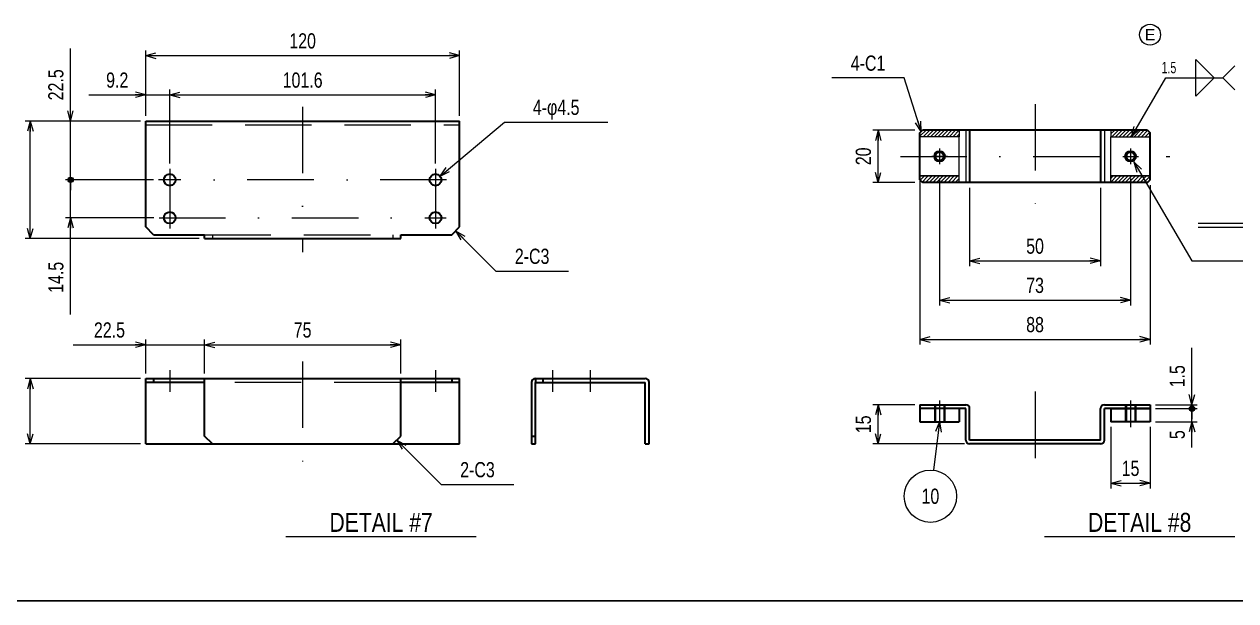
# Model space of a CAD drawing. Header units: millimetres. Extents: x 10 to 832, y 7 to 590.
# Drawn here: x 226.8 to 458.4, y 15 to 125.3 of the extents above; entities that cross this region are included whole.
import ezdxf
from ezdxf.enums import TextEntityAlignment as Align

# ---------------------------------------------------------------- set-up
doc = ezdxf.new("R2010")
doc.units = ezdxf.units.MM
for name, pattern in [('DASHDOT', [25.3, 12.7, -6.3, 0, -6.3]), ('DASHED', [19, 12.7, -6.3]), ('DIVIDE', [31.6, 12.7, -6.3, 0, -6.3, 0, -6.3])]:
    doc.linetypes.add(name, pattern=pattern)
for name, color, linetype in [('GR1_02', 7, 'Continuous'), ('GR1_05', 7, 'Continuous'), ('GR1_14', 7, 'Continuous'), ('GR1_15', 7, 'Continuous'), ('GR1_16', 7, 'Continuous'), ('図面枠B6M', 7, 'Continuous')]:
    doc.layers.add(name, color=color, linetype=linetype)
doc.styles.add('HG丸ｺﾞｼｯｸM-PRO', font='')
doc.styles.get('HG丸ｺﾞｼｯｸM-PRO').set_extended_font_data('HG丸ｺﾞｼｯｸM-PRO')
pattern_1 = [(45, (0, 0), (-0.3535534, 0.3535534), [])]

# ---------------------------------------------------------------- blocks, each defined once
blk = doc.blocks.new('BLKF023')
at = {"layer": '図面枠B6M', "color": 2, "linetype": 'Continuous', "lineweight": 25}
blk.add_line((9.5, 15), (831.5, 15), dxfattribs=at)
blk = doc.blocks.new('BLKF075')
at = {"layer": 'GR1_14', "color": 4, "linetype": 'DIVIDE', "lineweight": 13}
for p, q in [((441.5, 105), (434.5, 105)), ((434.5, 105), (434.5, 103.75)), ((442, 104.5), (442, 103.75)), ((434.5, 103.75), (442, 103.75))]:
    blk.add_line(p, q, dxfattribs=at)
blk = doc.blocks.new('BLKF076')
at = {"layer": 'GR1_14', "color": 4, "linetype": 'DIVIDE', "lineweight": 13}
for p, q in [((434.5, 95), (434.5, 96.25)), ((434.5, 96.25), (442, 96.25)), ((441.5, 95), (434.5, 95)), ((442, 95.5), (442, 96.25))]:
    blk.add_line(p, q, dxfattribs=at)
blk = doc.blocks.new('BLKF077')
at = {"layer": 'GR1_14', "color": 4, "linetype": 'DIVIDE', "lineweight": 13}
for p, q in [((398, 104.5), (398, 103.75)), ((398.5, 105), (405.5, 105)), ((405.5, 105), (405.5, 103.75)), ((405.5, 103.75), (398, 103.75))]:
    blk.add_line(p, q, dxfattribs=at)
blk = doc.blocks.new('BLKF078')
at = {"layer": 'GR1_14', "color": 4, "linetype": 'DIVIDE', "lineweight": 13}
for p, q in [((398, 95.5), (398, 96.25)), ((405.5, 96.25), (398, 96.25)), ((398.5, 95), (405.5, 95)), ((405.5, 95), (405.5, 96.25))]:
    blk.add_line(p, q, dxfattribs=at)
blk = doc.blocks.new('FXTIP_ARROW_S')
at = {"color": 0, "linetype": 'Continuous', "lineweight": -2}
for q in [(-1, 0), (-0.97, 0.26), (-0.97, -0.26)]:
    blk.add_line((0, 0), q, dxfattribs=at)
blk = doc.blocks.new('FXTIP_ARROW_E')
at = {"color": 0, "linetype": 'Continuous', "lineweight": -2}
for q in [(-1, 0), (-0.97, 0.26), (-0.97, -0.26)]:
    blk.add_line((0, 0), q, dxfattribs=at)
blk = doc.blocks.new('FXTIP_BLACKDOT_E')
at = {"color": 0, "linetype": 'Continuous', "lineweight": -2}
blk.add_line((0, 0), (-1, 0), dxfattribs=at)
at = {"color": 0, "linetype": 'Continuous', "lineweight": -2, "const_width": 0.25}
blk.add_lwpolyline([(-0.125, 0, 1), (0.125, 0, 1)], format="xyb", close=True, dxfattribs=at)
at = {"color": 0, "linetype": 'Continuous', "lineweight": -2}
blk.add_circle((0, 0), 0.25, dxfattribs=at)
blk = doc.blocks.new('BLKF079')
at = {"layer": 'GR1_16', "color": 4, "linetype": 'Continuous', "lineweight": 13}
for p, q in [((454.23, 115), (450.73, 118.5)), ((450.73, 111.5), (450.73, 118.5)), ((454.23, 115), (450.73, 111.5))]:
    blk.add_line(p, q, dxfattribs=at)
blk = doc.blocks.new('BLKF122')
at = {"layer": 'GR1_02', "color": 3, "linetype": 'Continuous', "lineweight": 35}
for p, q in [((323.75, 56.75), (323.75, 45)), ((324.5, 57.5), (345.5, 57.5)), ((324.5, 57.5), (324.5, 56.75)), ((324.5, 56.75), (345.5, 56.75)), ((324.5, 45), (324.5, 56.75)), ((326, 56.75), (326, 57.5)), ((345.5, 45), (345.5, 56.75)), ((346.25, 45), (346.25, 56.75)), ((323.75, 46.5), (324.5, 46.5)), ((323.75, 45), (324.5, 45)), ((345.5, 45), (346.25, 45))]:
    blk.add_line(p, q, dxfattribs=at)
for centre, start, end in [((324.5, 56.75), 90, 180), ((345.5, 56.75), 0, 90)]:
    blk.add_arc(centre, 0.75, start, end, dxfattribs=at)
blk = doc.blocks.new('BLKF123')
at = {"layer": 'GR1_02', "color": 3, "linetype": 'Continuous', "lineweight": 35}
for p, q in [((250, 106.76), (310, 106.76)), ((250, 86.51), (250, 106.76)), ((310, 86.51), (310, 106.76)), ((251.5, 85.01), (250, 86.51)), ((308.5, 85.01), (310, 86.51)), ((251.5, 85.01), (261.25, 85.01)), ((261.25, 84.26), (261.25, 85.01)), ((261.25, 84.26), (298.75, 84.26)), ((298.75, 84.26), (298.75, 85.01)), ((298.75, 85.01), (308.5, 85.01))]:
    blk.add_line(p, q, dxfattribs=at)
at = {"layer": 'GR1_02', "color": 4, "linetype": 'DASHED', "lineweight": 13}
for p, q in [((250, 106.01), (310, 106.01)), ((261.25, 85.01), (298.75, 85.01)), ((262.75, 85.01), (262.75, 84.26)), ((297.25, 85.01), (297.25, 84.26))]:
    blk.add_line(p, q, dxfattribs=at)
at = {"layer": 'GR1_02', "color": 3, "linetype": 'Continuous', "lineweight": 35}
for centre in [(254.6, 95.51), (305.4, 95.51), (254.6, 88.26), (305.4, 88.26)]:
    blk.add_circle(centre, 1.12, dxfattribs=at)
blk = doc.blocks.new('BLKF124')
at = {"layer": 'GR1_02', "color": 3, "linetype": 'Continuous', "lineweight": 35}
for p, q in [((250, 57.5), (310, 57.5)), ((250, 45), (250, 57.5)), ((261.25, 56.75), (250, 56.75)), ((251.5, 57.5), (251.5, 56.75)), ((261.25, 46.5), (261.25, 57.5)), ((298.75, 46.5), (298.75, 57.5)), ((310, 56.75), (298.75, 56.75)), ((308.5, 57.5), (308.5, 56.75)), ((310, 45), (310, 57.5)), ((262.75, 45), (261.25, 46.5)), ((297.25, 45), (298.75, 46.5)), ((250, 45), (310, 45)), ((262.75, 45), (297.25, 45))]:
    blk.add_line(p, q, dxfattribs=at)
at = {"layer": 'GR1_02', "color": 4, "linetype": 'DASHED', "lineweight": 13}
blk.add_line((298.75, 56.75), (261.25, 56.75), dxfattribs=at)
blk = doc.blocks.new('BLKF150')
at = {"layer": 'GR1_02', "color": 3, "linetype": 'Continuous', "lineweight": 35}
for p, q in [((398, 104.5), (398.5, 105)), ((398, 95.5), (398, 104.5)), ((441.5, 105), (398.5, 105)), ((407.5, 105), (407.5, 95)), ((432.5, 105), (432.5, 95)), ((441.5, 105), (442, 104.5)), ((442, 95.5), (442, 104.5)), ((398.5, 95), (398, 95.5)), ((441.5, 95), (398.5, 95)), ((441.5, 95), (442, 95.5))]:
    blk.add_line(p, q, dxfattribs=at)
at = {"layer": 'GR1_02', "color": 4, "linetype": 'DASHED', "lineweight": 13}
for p, q in [((406.75, 105), (406.75, 95)), ((433.25, 105), (433.25, 95))]:
    blk.add_line(p, q, dxfattribs=at)
blk = doc.blocks.new('BLKF151')
at = {"layer": 'GR1_02', "color": 4, "linetype": 'DASHED', "lineweight": 13}
for p, q in [((434.5, 103.75), (442, 103.75)), ((434.5, 96.25), (434.5, 103.75)), ((442, 96.25), (442, 103.75)), ((442, 96.25), (434.5, 96.25))]:
    blk.add_line(p, q, dxfattribs=at)
blk = doc.blocks.new('BLKF152')
at = {"layer": 'GR1_02', "color": 4, "linetype": 'DASHED', "lineweight": 13}
for p, q in [((405.5, 103.75), (398, 103.75)), ((398, 96.25), (398, 103.75)), ((405.5, 96.25), (405.5, 103.75)), ((398, 96.25), (405.5, 96.25))]:
    blk.add_line(p, q, dxfattribs=at)
blk = doc.blocks.new('BLKF149')
at = {"layer": 'GR1_02', "color": 4, "linetype": 'DASHDOT', "lineweight": 13}
for p, q in [((420, 110), (420, 90)), ((394.25, 100), (445.75, 100))]:
    blk.add_line(p, q, dxfattribs=at)
at = {"layer": 'GR1_02', "color": 3, "linetype": 'Continuous', "lineweight": 35}
blk.add_blockref('BLKF150', (0, 0), dxfattribs=at)
at = {"layer": 'GR1_02', "color": 4, "linetype": 'DASHED', "lineweight": 13}
for name in ['BLKF152', 'BLKF151']:
    blk.add_blockref(name, (0, 0), dxfattribs=at)
blk = doc.blocks.new('BLKF153')
at = {"layer": 'GR1_02', "color": 4, "linetype": 'DASHDOT', "lineweight": 13}
for p, q in [((436.75, 100), (439.75, 100)), ((438.25, 101.5), (438.25, 98.5))]:
    blk.add_line(p, q, dxfattribs=at)
at = {"layer": 'GR1_02', "color": 3, "linetype": 'Continuous', "lineweight": 35}
for radius in [1, 0.8]:
    blk.add_circle((438.25, 100), radius, dxfattribs=at)
blk = doc.blocks.new('BLKF154')
at = {"layer": 'GR1_02', "color": 4, "linetype": 'DASHDOT', "lineweight": 13}
for p, q in [((403.25, 100), (400.25, 100)), ((401.75, 101.5), (401.75, 98.5))]:
    blk.add_line(p, q, dxfattribs=at)
at = {"layer": 'GR1_02', "color": 3, "linetype": 'Continuous', "lineweight": 35}
for radius in [1, 0.8]:
    blk.add_circle((401.75, 100), radius, dxfattribs=at)
blk = doc.blocks.new('BLKF166')
at = {"layer": 'GR1_02', "color": 3, "linetype": 'Continuous', "lineweight": 35}
for p, q in [((398, 52.5), (406.75, 52.5)), ((398, 52.5), (398, 51.75)), ((406.75, 51.75), (398, 51.75)), ((406.75, 45.75), (406.75, 51.75)), ((407.5, 45.75), (407.5, 51.75)), ((432.5, 45.75), (432.5, 51.75)), ((433.25, 52.5), (442, 52.5)), ((442, 51.75), (433.25, 51.75)), ((433.25, 45.75), (433.25, 51.75)), ((442, 52.5), (442, 51.75)), ((432.5, 45.75), (407.5, 45.75)), ((432.5, 45), (407.5, 45))]:
    blk.add_line(p, q, dxfattribs=at)
for centre, start, end in [((406.75, 51.75), 0, 90), ((433.25, 51.75), 90, 180), ((407.5, 45.75), 180, 270), ((432.5, 45.75), 270, 360)]:
    blk.add_arc(centre, 0.75, start, end, dxfattribs=at)
blk = doc.blocks.new('BLKF167')
at = {"layer": 'GR1_02', "color": 3, "linetype": 'Continuous', "lineweight": 35}
for p, q in [((434.5, 51.75), (442, 51.75)), ((434.5, 51.75), (434.5, 49.25)), ((442, 51.75), (442, 49.25)), ((442, 49.25), (434.5, 49.25))]:
    blk.add_line(p, q, dxfattribs=at)
blk = doc.blocks.new('BLKF168')
at = {"layer": 'GR1_02', "color": 3, "linetype": 'Continuous', "lineweight": 35}
for p, q in [((405.5, 51.75), (398, 51.75)), ((398, 51.75), (398, 49.25)), ((405.5, 51.75), (405.5, 49.25)), ((398, 49.25), (405.5, 49.25))]:
    blk.add_line(p, q, dxfattribs=at)
blk = doc.blocks.new('BLKF165')
at = {"layer": 'GR1_02', "color": 4, "linetype": 'DASHDOT', "lineweight": 13}
for p, q in [((401.75, 53.29), (401.75, 48.22)), ((420, 55), (420, 40)), ((438.25, 53.29), (438.25, 48.22))]:
    blk.add_line(p, q, dxfattribs=at)
at = {"layer": 'GR1_02', "color": 3, "linetype": 'Continuous', "lineweight": 35}
for name in ['BLKF166', 'BLKF168', 'BLKF167']:
    blk.add_blockref(name, (0, 0), dxfattribs=at)
blk = doc.blocks.new('BLKF169')
at = {"layer": 'GR1_02', "color": 4, "linetype": 'DASHED', "lineweight": 13}
for p, q in [((437.25, 52.5), (437.25, 49.25)), ((437.45, 52.5), (437.45, 49.25)), ((439.05, 52.5), (439.05, 49.25)), ((439.25, 52.5), (439.25, 49.25))]:
    blk.add_line(p, q, dxfattribs=at)
blk = doc.blocks.new('BLKF170')
at = {"layer": 'GR1_02', "color": 4, "linetype": 'DASHED', "lineweight": 13}
for p, q in [((400.75, 52.5), (400.75, 49.25)), ((400.95, 52.5), (400.95, 49.25)), ((402.55, 52.5), (402.55, 49.25)), ((402.75, 52.5), (402.75, 49.25))]:
    blk.add_line(p, q, dxfattribs=at)
blk = doc.blocks.new('BLKF164')
at = {"layer": 'GR1_02', "color": 3, "linetype": 'DASHDOT', "lineweight": 13}
blk.add_blockref('BLKF165', (0, 0), dxfattribs=at)
at = {"layer": 'GR1_02', "color": 4, "linetype": 'DASHED', "lineweight": 13}
for name in ['BLKF170', 'BLKF169']:
    blk.add_blockref(name, (0, 0), dxfattribs=at)
blk = doc.blocks.new('BLKF216')
at = {"layer": 'GR1_05', "color": 4, "linetype": 'Continuous', "lineweight": 13}
blk.add_circle((441.98, 123.27), 2, dxfattribs=at)
at = {"layer": 'GR1_05', "color": 4, "linetype": 'Continuous', "lineweight": 13, "style": 'HG丸ｺﾞｼｯｸM-PRO', "width": 1.04259}
blk.add_text('E', height=2.18, dxfattribs=at).set_placement((441.98, 123.27), align=Align.MIDDLE_CENTER)

msp = doc.modelspace()

# ---------------------------------------------------------------- hatches: boundary and pattern name
at = {"layer": 'GR1_14', "linetype": 'DIVIDE', "lineweight": 13}
h = msp.add_hatch(dxfattribs=at)
h.set_pattern_fill('_USER', color=4, scale=0.5, angle=45, style=0, pattern_type=0)
h.set_pattern_definition(pattern_1)
h.paths.add_polyline_path([(405.5, 103.75), (405.5, 105), (398, 105), (398, 103.75)], flags=0)
h = msp.add_hatch(dxfattribs=at)
h.set_pattern_fill('_USER', color=4, scale=0.5, angle=45, style=0, pattern_type=0)
h.set_pattern_definition(pattern_1)
h.paths.add_polyline_path([(434.5, 103.75), (434.5, 105), (442, 105), (442, 103.75)], flags=0)
h = msp.add_hatch(dxfattribs=at)
h.set_pattern_fill('_USER', color=4, scale=0.5, angle=45, style=0, pattern_type=0)
h.set_pattern_definition(pattern_1)
h.paths.add_polyline_path([(405.5, 96.25), (405.5, 95), (398, 95), (398, 96.25)], flags=0)
h = msp.add_hatch(dxfattribs=at)
h.set_pattern_fill('_USER', color=4, scale=0.5, angle=45, style=0, pattern_type=0)
h.set_pattern_definition(pattern_1)
h.paths.add_polyline_path([(434.5, 96.25), (434.5, 95), (442, 95), (442, 96.25)], flags=0)

# ---------------------------------------------------------------- linework, layer by layer
at = {"layer": 'GR1_02', "color": 4, "linetype": 'DASHDOT', "lineweight": 13}
for p, q in [((280, 109.49), (280, 81.65)), ((254.6, 97.63), (254.6, 86.21)), ((305.4, 97.63), (305.4, 86.21)), ((307.52, 95.51), (252.47, 95.51)), ((252.55, 88.26), (307.45, 88.26)), ((280, 60.75), (280, 39.11)), ((254.6, 59.09), (254.6, 54.99)), ((305.4, 59.09), (305.4, 54.99)), ((327.75, 59.09), (327.75, 54.99)), ((335, 54.99), (335, 59.09))]:
    msp.add_line(p, q, dxfattribs=at)
at = {"layer": 'GR1_05', "color": 4, "linetype": 'Continuous', "lineweight": 13}
for p, q in [((451.15, 87.23), (495.25, 87.23)), ((451.15, 86.43), (495.25, 86.43))]:
    msp.add_line(p, q, dxfattribs=at)
at = {"layer": 'GR1_15', "color": 4, "linetype": 'Continuous', "lineweight": 13}
msp.add_line((401.75, 49.25), (400.61, 39.96), dxfattribs=at)
msp.add_circle((400, 35), 5, dxfattribs=at)
at = {"layer": 'GR1_16', "color": 4, "linetype": 'Continuous', "lineweight": 13}
for p, q in [((235.65, 106.76), (235.65, 120.6)), ((250, 107.76), (250, 120.26)), ((250, 119.26), (310, 119.26)), ((310, 107.76), (310, 120.26)), ((458.17, 117.29), (455.88, 115)), ((395, 115), (381.16, 115)), ((398.25, 104.75), (395, 115)), ((438.45, 103.75), (445, 115)), ((445, 115), (455.88, 115)), ((458.17, 112.71), (455.88, 115)), ((239.12, 111.76), (250, 111.76)), ((250, 107.76), (250, 112.76)), ((250, 111.76), (254.6, 111.76)), ((254.6, 98.63), (254.6, 112.76)), ((254.6, 111.76), (305.4, 111.76)), ((305.4, 98.63), (305.4, 112.76)), ((249, 106.76), (226.95, 106.76)), ((227.95, 84.26), (227.95, 106.76)), ((249, 106.76), (234.65, 106.76)), ((235.65, 95.51), (235.65, 106.76)), ((306.26, 96.23), (318.58, 106.55)), ((318.58, 106.55), (338.34, 106.55)), ((397, 105), (389, 105)), ((390, 95), (390, 105)), ((438.91, 98.94), (450, 80)), ((251.47, 95.51), (234.65, 95.51)), ((235.65, 88.26), (235.65, 95.51)), ((397, 95), (389, 95)), ((398, 95.25), (398, 64)), ((401.75, 95.75), (401.75, 71.5)), ((438.25, 95.75), (438.25, 71.5)), ((407.5, 94), (407.5, 79)), ((432.5, 94), (432.5, 79)), ((442, 94.5), (442, 64)), ((251.55, 88.26), (234.65, 88.26)), ((235.65, 69.73), (235.65, 88.26)), ((309.25, 85.76), (316.95, 78.06)), ((260.25, 84.26), (226.95, 84.26)), ((407.5, 80), (432.5, 80)), ((450, 80), (493.44, 80)), ((316.95, 78.06), (330.79, 78.06)), ((401.75, 72.5), (438.25, 72.5)), ((250, 58.5), (250, 64.97)), ((261.25, 58.5), (261.25, 64.97)), ((298.75, 58.5), (298.75, 64.97)), ((398, 65), (442, 65)), ((236.16, 63.97), (250, 63.97)), ((250, 63.97), (261.25, 63.97)), ((261.25, 63.97), (298.75, 63.97)), ((450, 52.5), (450, 63.38)), ((249, 57.5), (226.95, 57.5)), ((227.95, 45), (227.95, 57.5)), ((397, 52.5), (389, 52.5)), ((390, 45), (390, 52.5)), ((443, 52.5), (451, 52.5)), ((443, 51.75), (451, 51.75)), ((450, 51.75), (450, 52.5)), ((450, 49.25), (450, 51.75)), ((443, 49.25), (451, 49.25)), ((450, 44.29), (450, 49.25)), ((434.5, 48.25), (434.5, 36.5)), ((442, 48.25), (442, 36.5)), ((249, 45), (226.95, 45)), ((298, 45.75), (306.5, 37.25)), ((406.5, 45), (389, 45)), ((306.5, 37.25), (320.34, 37.25)), ((434.5, 37.5), (442, 37.5)), ((276.8, 27.3), (313.2, 27.3)), ((421.8, 27.3), (458.2, 27.3))]:
    msp.add_line(p, q, dxfattribs=at)

# ---------------------------------------------------------------- block references
at = {"layer": 'GR1_02', "color": 4, "linetype": 'DASHED', "lineweight": 13}
for name in ['BLKF149', 'BLKF164']:
    msp.add_blockref(name, (0, 0), dxfattribs=at)
at = {"layer": 'GR1_02', "color": 3, "linetype": 'Continuous', "lineweight": 35}
for name in ['BLKF123', 'BLKF124', 'BLKF122']:
    msp.add_blockref(name, (0, 0), dxfattribs=at)
at = {"layer": 'GR1_02', "color": 3, "linetype": 'DASHDOT', "lineweight": 13}
for name in ['BLKF154', 'BLKF153']:
    msp.add_blockref(name, (0, 0), dxfattribs=at)
at = {"layer": 'GR1_05', "color": 4, "linetype": 'Continuous', "lineweight": 13}
msp.add_blockref('BLKF216', (0, 0), dxfattribs=at)
at = {"layer": 'GR1_14', "color": 4, "linetype": 'DIVIDE', "lineweight": 13}
for name in ['BLKF077', 'BLKF075', 'BLKF078', 'BLKF076']:
    msp.add_blockref(name, (0, 0), dxfattribs=at)
at = {"layer": 'GR1_15', "color": 4, "linetype": 'Continuous', "lineweight": 13, "xscale": 2, "yscale": 2, "rotation": 82.9987324423416}
msp.add_blockref('FXTIP_ARROW_S', (401.75, 49.25), dxfattribs=at)
at = {"layer": 'GR1_16', "color": 4, "linetype": 'Continuous', "lineweight": 13, "xscale": 2, "yscale": 2}
for name, p, rotation in [('FXTIP_ARROW_S', (250, 119.26), 180), ('FXTIP_ARROW_E', (310, 119.26), 360), ('FXTIP_ARROW_E', (250, 111.76), 360), ('FXTIP_ARROW_S', (254.6, 111.76), 180), ('FXTIP_ARROW_E', (305.4, 111.76), 360), ('FXTIP_ARROW_E', (227.95, 106.76), 90), ('FXTIP_ARROW_S', (235.65, 106.76), 270), ('FXTIP_ARROW_S', (398.25, 104.75), 287.5924245621817), ('FXTIP_ARROW_E', (390, 105), 90), ('FXTIP_ARROW_S', (438.45, 103.75), 239.8073216310586), ('FXTIP_ARROW_S', (306.26, 96.23), 219.9525616367047), ('FXTIP_ARROW_S', (438.91, 98.94), 120.3447602699826), ('FXTIP_BLACKDOT_E', (235.65, 95.51), 90), ('FXTIP_ARROW_S', (390, 95), 270), ('FXTIP_ARROW_E', (235.65, 88.26), 90), ('FXTIP_ARROW_S', (227.95, 84.26), 270), ('FXTIP_ARROW_S', (309.25, 85.76), 135), ('FXTIP_ARROW_S', (407.5, 80), 180), ('FXTIP_ARROW_E', (432.5, 80), 360), ('FXTIP_ARROW_S', (401.75, 72.5), 180), ('FXTIP_ARROW_E', (438.25, 72.5), 360), ('FXTIP_ARROW_S', (398, 65), 180), ('FXTIP_ARROW_E', (442, 65), 360), ('FXTIP_ARROW_E', (250, 63.97), 360), ('FXTIP_ARROW_S', (261.25, 63.97), 180), ('FXTIP_ARROW_E', (298.75, 63.97), 360), ('FXTIP_ARROW_E', (227.95, 57.5), 90), ('FXTIP_ARROW_S', (450, 52.5), 270), ('FXTIP_ARROW_E', (390, 52.5), 90), ('FXTIP_BLACKDOT_E', (450, 51.75), 90), ('FXTIP_ARROW_E', (450, 49.25), 90), ('FXTIP_ARROW_S', (227.95, 45), 270), ('FXTIP_ARROW_S', (390, 45), 270), ('FXTIP_ARROW_S', (298, 45.75), 135), ('FXTIP_ARROW_S', (434.5, 37.5), 180), ('FXTIP_ARROW_E', (442, 37.5), 360)]:
    msp.add_blockref(name, p, dxfattribs=dict(at, rotation=rotation))
at = {"layer": 'GR1_16', "color": 4, "linetype": 'Continuous', "lineweight": 13}
msp.add_blockref('BLKF079', (0, 0), dxfattribs=at)
at = {"layer": '図面枠B6M', "color": 4, "linetype": 'Continuous', "lineweight": 13}
msp.add_blockref('BLKF023', (0, 0), dxfattribs=at)

# ---------------------------------------------------------------- texts
at = {"layer": 'GR1_15', "color": 3, "linetype": 'Continuous', "lineweight": 35, "style": 'HG丸ｺﾞｼｯｸM-PRO', "width": 0.784542}
msp.add_text('10', height=2.909, rotation=0, dxfattribs=at).set_placement((400, 35), align=Align.MIDDLE_CENTER)
at = {"layer": 'GR1_16', "color": 3, "linetype": 'Continuous', "lineweight": 35, "style": 'HG丸ｺﾞｼｯｸM-PRO'}
for s, height, rotation, width, p in [('120', 2.909, 0, 0.784542, (280, 119.76)), ('22.5', 2.909, 90, 0.784749, (235.15, 113.68)), ('9.2', 2.909, 0, 0.784839, (244.56, 112.26)), ('101.6', 2.909, 0, 0.7847, (280, 112.26)), ('20', 2.909, 90, 0.784542, (389.5, 100)), ('50', 2.909, 0, 0.784542, (420, 80.5)), ('14.5', 2.909, 90, 0.784749, (235.15, 76.86)), ('73', 2.909, 0, 0.784542, (420, 73)), ('22.5', 2.909, 0, 0.784749, (243.08, 64.47)), ('75', 2.909, 0, 0.784542, (280, 64.47)), ('88', 2.909, 0, 0.784542, (420, 65.5)), ('1.5', 2.909, 90, 0.784839, (449.5, 57.94)), ('15', 2.909, 90, 0.784542, (389.5, 48.75)), ('5', 2.91, 90, 0.784542, (449.5, 46.77)), ('15', 2.909, 0, 0.784542, (438.25, 38))]:
    msp.add_text(s, height=height, rotation=rotation, dxfattribs=dict(at, width=width)).set_placement(p, align=Align.BOTTOM_CENTER)
for s, width, p in [('4-C1', 0.783285, (388.08, 115.5)), ('4-φ4.5', 0.783565, (328.46, 107.05)), ('2-C3', 0.783285, (323.87, 78.56)), ('2-C3', 0.783285, (313.42, 37.75))]:
    msp.add_text(s, height=2.909, dxfattribs=dict(at, width=width)).set_placement(p, align=Align.BOTTOM_CENTER)
at = {"layer": 'GR1_16', "color": 3, "linetype": 'Continuous', "lineweight": 35, "style": 'HG丸ｺﾞｼｯｸM-PRO', "width": 0.690948}
msp.add_text('1.5', height=2.182, dxfattribs=at).set_placement((444.2, 116.98), align=Align.MIDDLE_LEFT)
at = {"layer": 'GR1_16', "color": 3, "linetype": 'Continuous', "lineweight": 35, "style": 'HG丸ｺﾞｼｯｸM-PRO', "width": 0.830402}
for s, p in [('DETAIL #7', (295, 30)), ('DETAIL #8', (440, 30))]:
    msp.add_text(s, height=3.636, dxfattribs=at).set_placement(p, align=Align.MIDDLE_CENTER)

doc.saveas('drawing.dxf')
